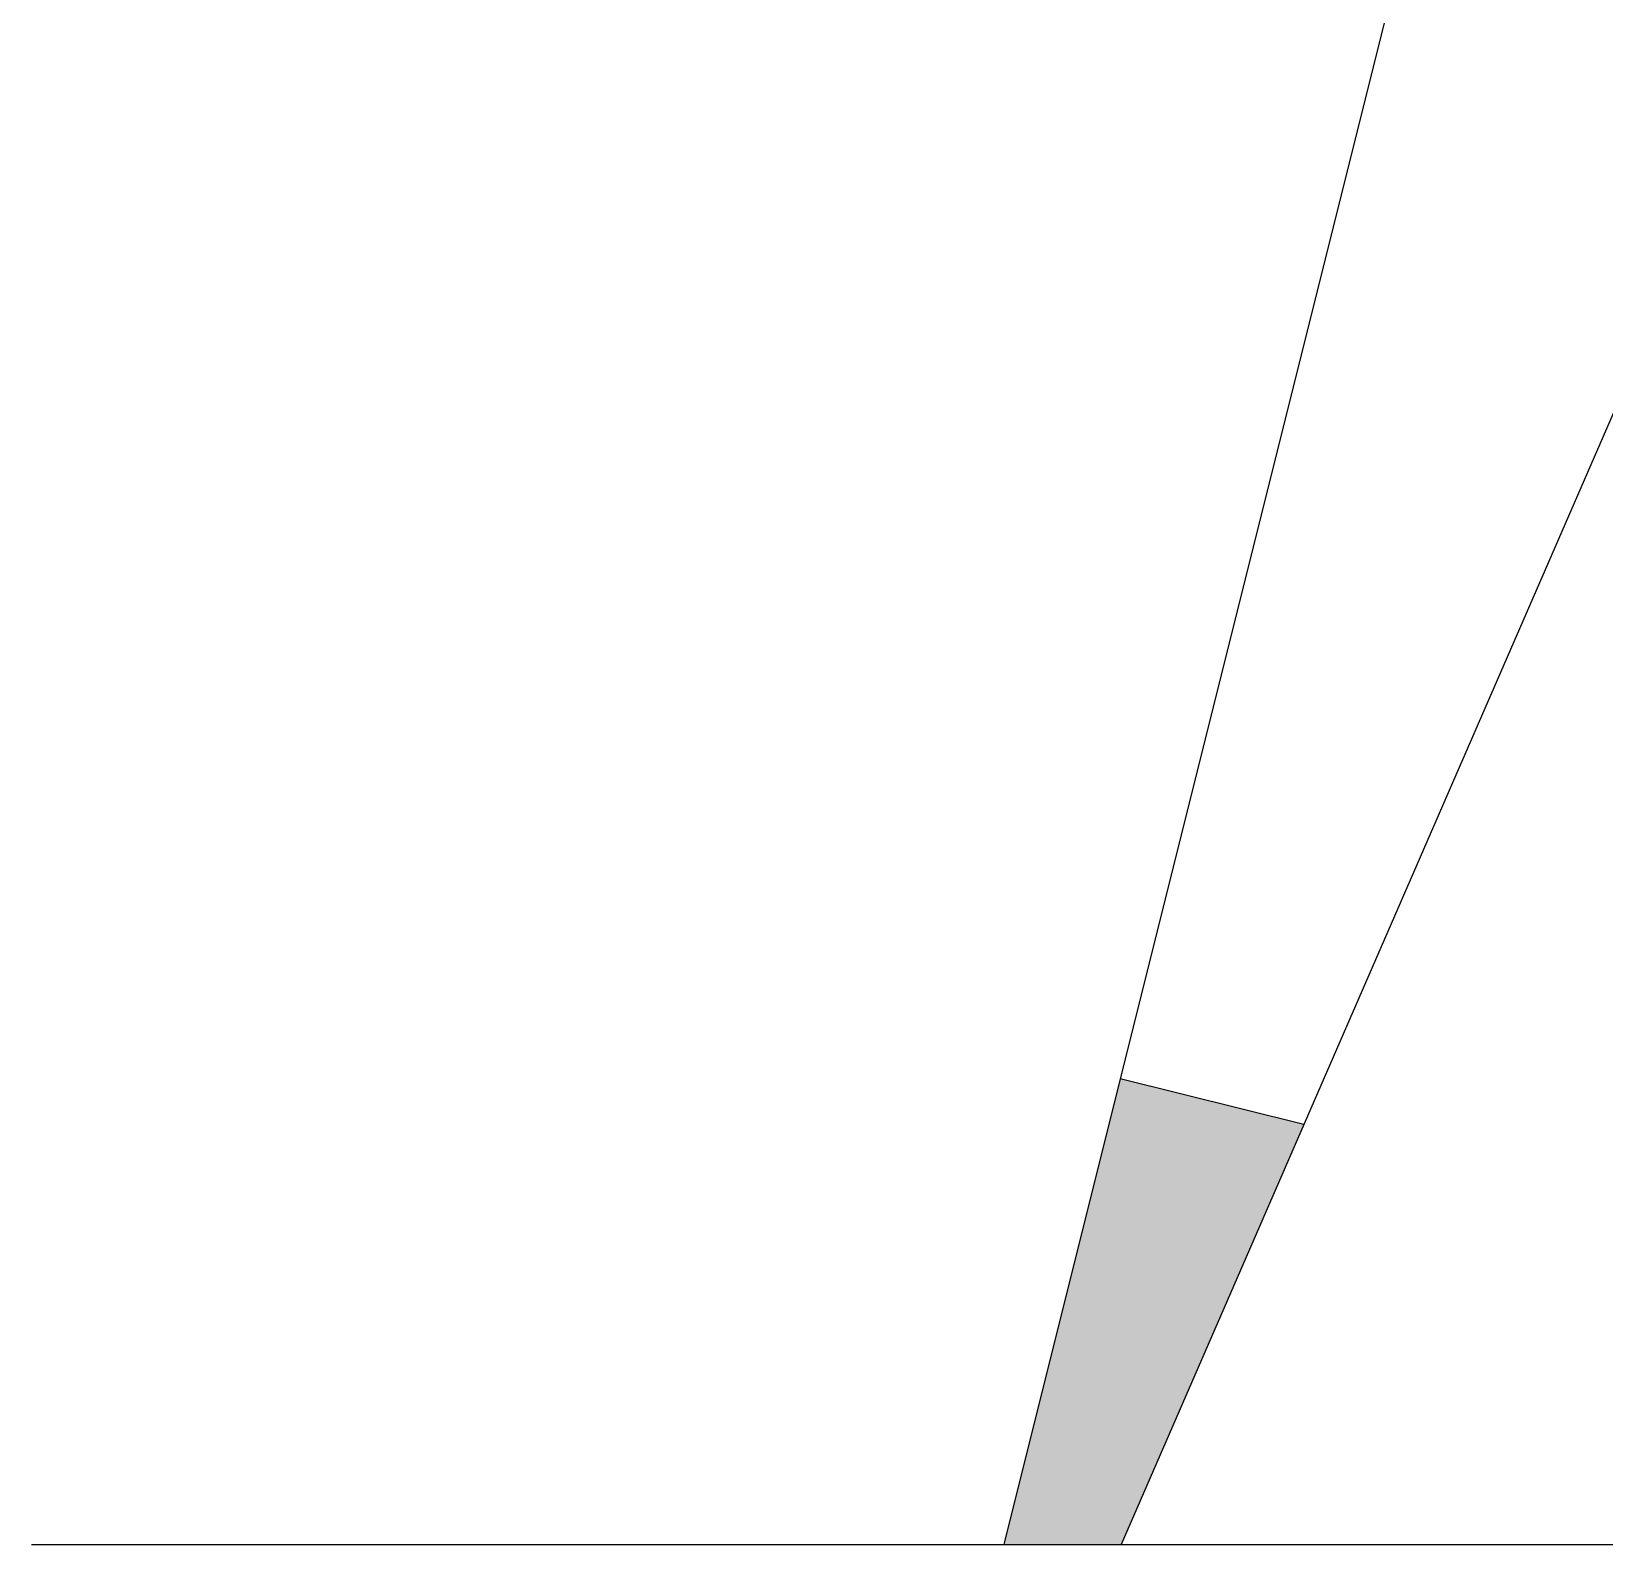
# Model space of a CAD drawing. Header units: metres. Extents: x -16 to 65907, y -5261 to 15511.
# Drawn here: x 65692.99 to 65710.41, y 5515.66 to 5532.41 of the extents above; entities that cross this region are included whole.
import ezdxf

# ---------------------------------------------------------------- set-up
doc = ezdxf.new("R2010")
doc.units = ezdxf.units.M
doc.layers.add('BC-HATCH', color=8, linetype='Continuous')
doc.layers.add('BC-TEXT', color=7, linetype='Continuous')

msp = doc.modelspace()

# ---------------------------------------------------------------- hatches: boundary and pattern name
at = {"layer": 'BC-HATCH'}
h = msp.add_hatch(color=256, dxfattribs=at)
h.paths.add_polyline_path([(65772.545, 5515.658), (65771.255, 5520.815), (65769.222, 5520.307), (65771.245, 5515.658)])
h.paths.add_polyline_path([(65705.054, 5515.658), (65707.076, 5520.307), (65705.043, 5520.815), (65703.754, 5515.658)])

# ---------------------------------------------------------------- linework, layer by layer
at = {"layer": 'BC-TEXT'}
for p, q in [((65708.754, 5535.658), (65703.754, 5515.658)), ((65713.754, 5535.658), (65705.054, 5515.658)), ((65707.076, 5520.307), (65705.043, 5520.815)), ((65692.989, 5515.658), (65794.924, 5515.658))]:
    msp.add_line(p, q, dxfattribs=at)

doc.saveas('drawing.dxf')
